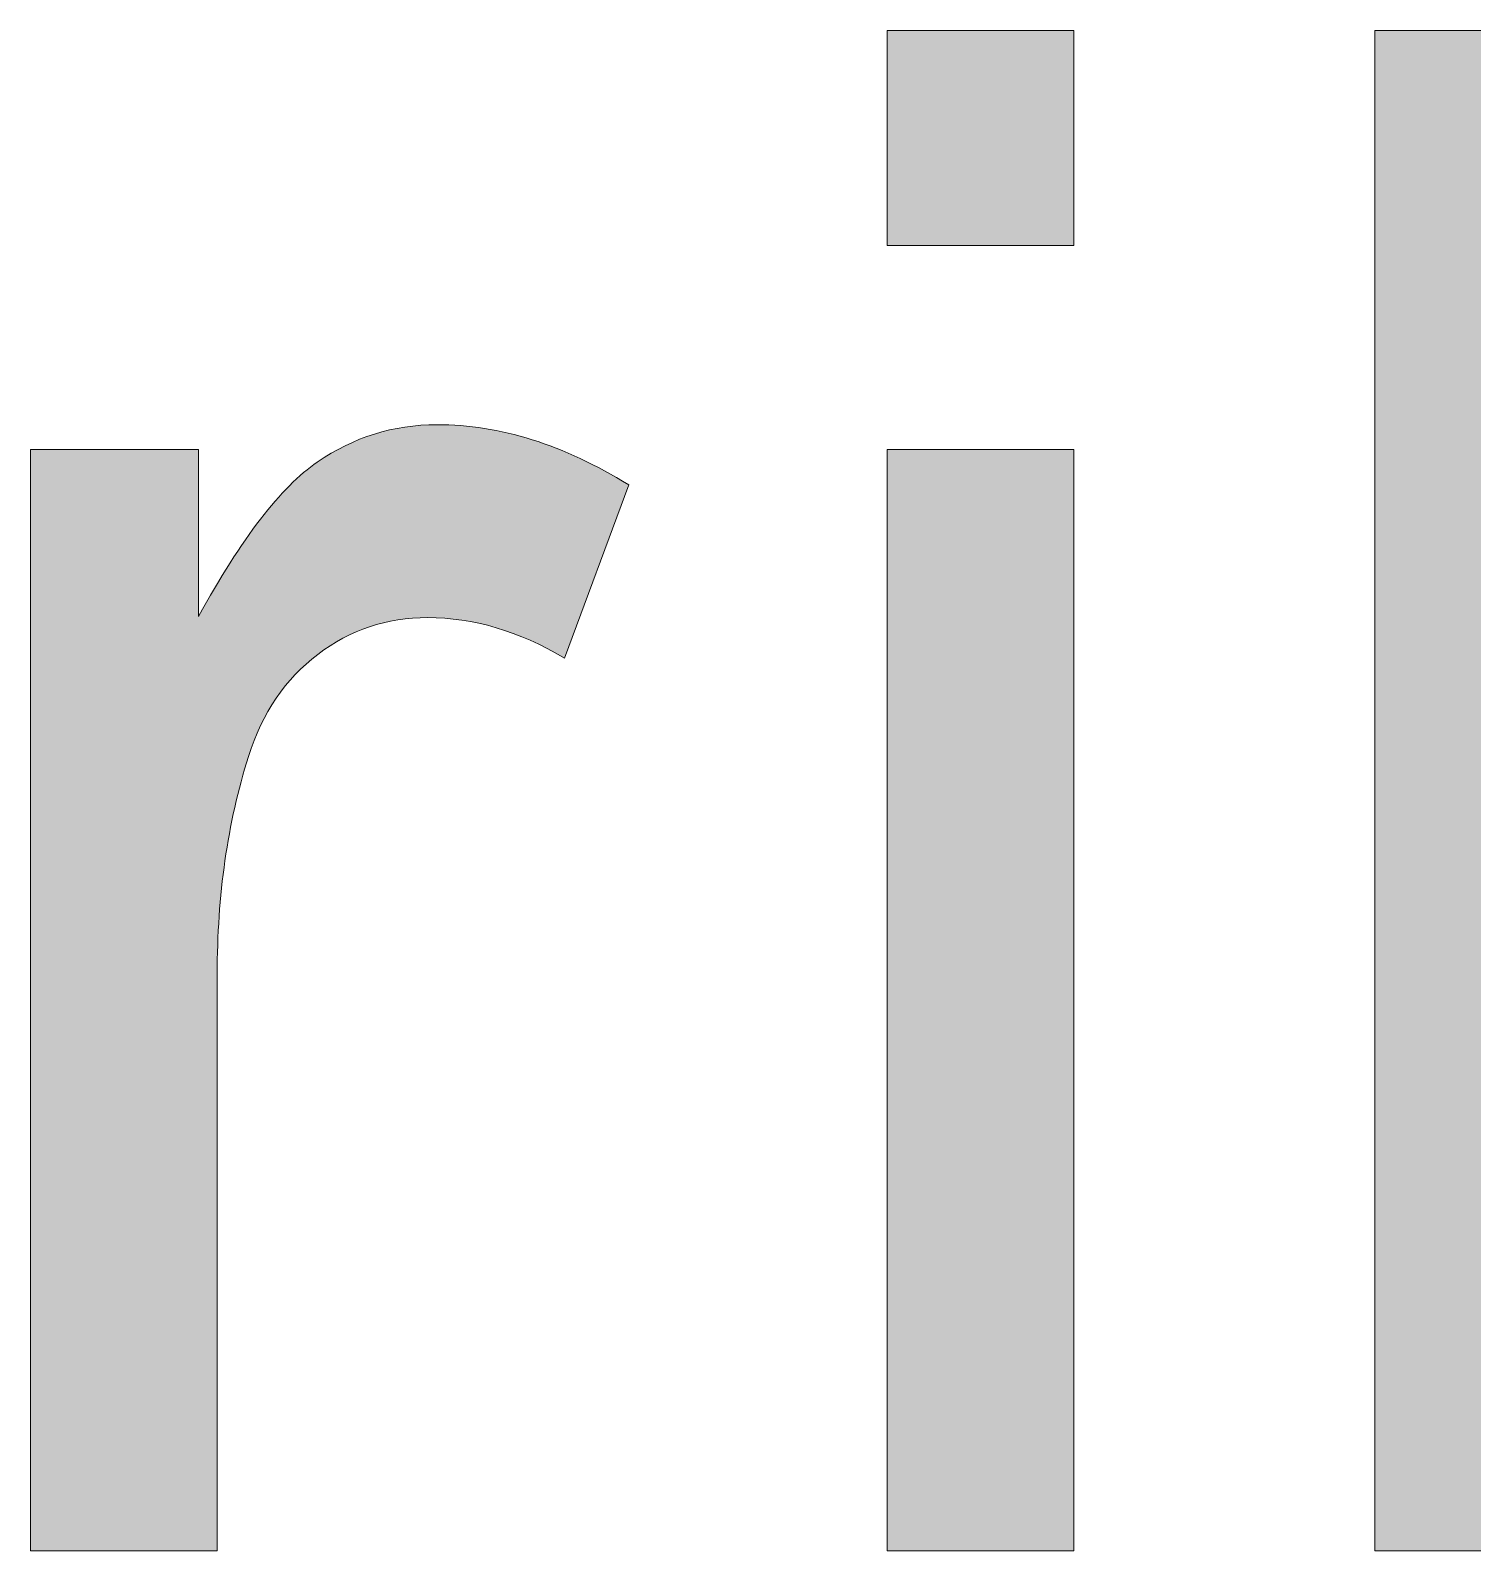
# Model space of a CAD drawing. Header units: millimetres. Extents: x 144517 to 159919, y -31393 to -20504.
# Drawn here: x 158538.1 to 158797, y -30095.2 to -29819.7 of the extents above; entities that cross this region are included whole.
import ezdxf

# ---------------------------------------------------------------- set-up
doc = ezdxf.new("R2010")
doc.units = ezdxf.units.MM
doc.header["$MEASUREMENT"] = 0
doc.layers.add('A - SHEET', color=7, linetype='Continuous', lineweight=9)
doc.layers.add('Layer 1', color=7, linetype='Continuous')

# ---------------------------------------------------------------- blocks, each defined once
blk = doc.blocks.new('agdsggad')
at = {"layer": 'Layer 1', "true_color": 0x404041}
h = blk.add_hatch(color=250, dxfattribs=at)
edge = h.paths.add_edge_path()
edge.add_spline(control_points=[(543.55, 433.7), (540.2, 433.7), (536.84, 433.7), (536.84, 433.7), (536.84, 433.7), (536.84, 440.58), (536.84, 447.45)], knot_values=[11.5, 11.5, 11.5, 11.5, 12, 12, 12, 12.5, 12.5, 12.5, 12.5], degree=3, periodic=0)
edge.add_spline(control_points=[(536.84, 447.45), (536.84, 454.33), (536.84, 461.2), (536.84, 461.2), (536.84, 461.2), (533.53, 459.2), (530.21, 457.2)], knot_values=[10.5, 10.5, 10.5, 10.5, 11, 11, 11, 11.5, 11.5, 11.5, 11.5], degree=3, periodic=0)
edge.add_spline(control_points=[(530.21, 457.2), (526.89, 455.2), (523.57, 453.2), (523.57, 453.2), (523.57, 453.2), (523.57, 448.32), (523.57, 443.45)], knot_values=[9.5, 9.5, 9.5, 9.5, 10, 10, 10, 10.5, 10.5, 10.5, 10.5], degree=3, periodic=0)
edge.add_spline(control_points=[(523.57, 443.45), (523.57, 438.57), (523.57, 433.7), (523.57, 433.7), (523.57, 433.7), (521.13, 433.7), (518.68, 433.7)], knot_values=[8.5, 8.5, 8.5, 8.5, 9, 9, 9, 9.5, 9.5, 9.5, 9.5], degree=3, periodic=0)
edge.add_spline(control_points=[(518.68, 433.7), (516.24, 433.7), (513.79, 433.7), (513.79, 433.7), (513.79, 433.7), (513.79, 431.11), (513.79, 428.51)], knot_values=[7.5, 7.5, 7.5, 7.5, 8, 8, 8, 8.5, 8.5, 8.5, 8.5], degree=3, periodic=0)
edge.add_spline(control_points=[(513.79, 428.51), (513.79, 425.92), (513.79, 423.32), (513.79, 423.32), (513.79, 423.32), (516.24, 423.32), (518.68, 423.32)], knot_values=[6.5, 6.5, 6.5, 6.5, 7, 7, 7, 7.5, 7.5, 7.5, 7.5], degree=3, periodic=0)
edge.add_spline(control_points=[(518.68, 423.32), (521.13, 423.32), (523.57, 423.32), (523.57, 423.32), (523.57, 423.32), (523.57, 412), (523.57, 400.68)], knot_values=[5.5, 5.5, 5.5, 5.5, 6, 6, 6, 6.5, 6.5, 6.5, 6.5], degree=3, periodic=0)
edge.add_spline(control_points=[(523.57, 400.68), (523.57, 389.36), (523.57, 378.03), (523.57, 378.03), (523.57, 370.03), (524.12, 364.78), (525.21, 362.28)], knot_values=[4, 4, 4, 4, 4.5, 4.5, 4.5, 5.5, 5.5, 5.5, 5.5], degree=3, periodic=0)
edge.add_spline(control_points=[(525.21, 362.28), (526.29, 359.79), (528.17, 357.77), (530.84, 356.24)], knot_values=[3, 3, 3, 3, 4, 4, 4, 4], degree=3, periodic=0)
edge.add_spline(control_points=[(530.84, 356.24), (533.51, 354.71), (537.26, 353.94), (542.11, 353.94)], knot_values=[2, 2, 2, 2, 3, 3, 3, 3], degree=3, periodic=0)
edge.add_spline(control_points=[(542.11, 353.94), (545.07, 353.94), (548.43, 354.34), (552.19, 355.13)], knot_values=[1, 1, 1, 1, 2, 2, 2, 2], degree=3, periodic=0)
edge.add_spline(control_points=[(552.19, 355.13), (552.19, 355.13), (550.26, 366.92), (550.26, 366.92)], knot_values=[0, 0, 0, 0, 1, 1, 1, 1], degree=3, periodic=0)
edge.add_spline(control_points=[(550.26, 366.92), (547.84, 366.57), (545.89, 366.4), (544.4, 366.4)], knot_values=[19, 19, 19, 19, 20, 20, 20, 20], degree=3, periodic=0)
edge.add_spline(control_points=[(544.4, 366.4), (542.43, 366.4), (540.91, 366.72), (539.85, 367.36)], knot_values=[18, 18, 18, 18, 19, 19, 19, 19], degree=3, periodic=0)
edge.add_spline(control_points=[(539.85, 367.36), (538.78, 368), (538.02, 368.87), (537.55, 369.95)], knot_values=[17, 17, 17, 17, 18, 18, 18, 18], degree=3, periodic=0)
edge.add_spline(control_points=[(537.55, 369.95), (537.08, 371.04), (536.84, 373.49), (536.84, 377.29)], knot_values=[16, 16, 16, 16, 17, 17, 17, 17], degree=3, periodic=0)
edge.add_spline(control_points=[(536.84, 377.29), (536.84, 377.29), (536.84, 423.32), (536.84, 423.32), (536.84, 423.32), (540.2, 423.32), (543.55, 423.32)], knot_values=[14.5, 14.5, 14.5, 14.5, 15.5, 15.5, 15.5, 16, 16, 16, 16], degree=3, periodic=0)
edge.add_spline(control_points=[(543.55, 423.32), (546.91, 423.32), (550.26, 423.32), (550.26, 423.32), (550.26, 423.32), (550.26, 425.92), (550.26, 428.51)], knot_values=[13.5, 13.5, 13.5, 13.5, 14, 14, 14, 14.5, 14.5, 14.5, 14.5], degree=3, periodic=0)
edge.add_spline(control_points=[(550.26, 428.51), (550.26, 431.11), (550.26, 433.7), (550.26, 433.7), (550.26, 433.7), (546.91, 433.7), (543.55, 433.7)], knot_values=[12.5, 12.5, 12.5, 12.5, 13, 13, 13, 13.5, 13.5, 13.5, 13.5], degree=3, periodic=0)
h.paths.add_polyline_path([(499.3, 433.7), (485.96, 433.7), (485.96, 354.98), (499.3, 354.98)])
h.paths.add_polyline_path([(499.3, 448.3), (499.3, 463.65), (485.96, 463.65), (485.96, 448.3)])
h.paths.add_polyline_path([(450.34, 354.98), (463.69, 354.98), (463.69, 463.65), (450.34, 463.65)])
h.paths.add_polyline_path([(428.82, 448.3), (428.82, 463.65), (415.47, 463.65), (415.47, 448.3)])
h = blk.add_hatch(color=250, dxfattribs=at)
edge = h.paths.add_edge_path()
edge.add_spline(control_points=[(367.56, 389.75), (367.56, 393.62), (367.56, 396.19), (367.56, 396.19), (367.56, 401.83), (368.3, 407.02), (369.79, 411.76)], knot_values=[10, 10, 10, 10, 10.250015, 10.250015, 10.250015, 11.250015, 11.250015, 11.250015, 11.250015], degree=3, periodic=0)
edge.add_spline(control_points=[(369.79, 411.76), (370.78, 414.87), (372.43, 417.31), (374.75, 419.06)], knot_values=[9, 9, 9, 9, 10, 10, 10, 10], degree=3, periodic=0)
edge.add_spline(control_points=[(374.75, 419.06), (377.08, 420.82), (379.69, 421.69), (382.61, 421.69)], knot_values=[8, 8, 8, 8, 9, 9, 9, 9], degree=3, periodic=0)
edge.add_spline(control_points=[(382.61, 421.69), (385.87, 421.69), (389.13, 420.73), (392.39, 418.8)], knot_values=[7, 7, 7, 7, 8, 8, 8, 8], degree=3, periodic=0)
edge.add_spline(control_points=[(392.39, 418.8), (392.39, 418.8), (396.99, 431.18), (396.99, 431.18), (392.35, 434.05), (387.77, 435.48), (383.28, 435.48)], knot_values=[5, 5, 5, 5, 6, 6, 6, 7, 7, 7, 7], degree=3, periodic=0)
edge.add_spline(control_points=[(383.28, 435.48), (380.16, 435.48), (377.31, 434.59), (374.72, 432.81)], knot_values=[4, 4, 4, 4, 5, 5, 5, 5], degree=3, periodic=0)
edge.add_spline(control_points=[(374.72, 432.81), (372.12, 431.03), (369.29, 427.35), (366.23, 421.77)], knot_values=[3, 3, 3, 3, 4, 4, 4, 4], degree=3, periodic=0)
edge.add_spline(control_points=[(366.23, 421.77), (366.23, 421.77), (366.23, 433.7), (366.23, 433.7), (366.23, 433.7), (363.23, 433.7), (360.23, 433.7)], knot_values=[1.5, 1.5, 1.5, 1.5, 2.5, 2.5, 2.5, 3, 3, 3, 3], degree=3, periodic=0)
edge.add_spline(control_points=[(360.23, 433.7), (357.22, 433.7), (354.22, 433.7), (354.22, 433.7), (354.22, 433.7), (354.22, 414.02), (354.22, 394.34)], knot_values=[0.5, 0.5, 0.5, 0.5, 1, 1, 1, 1.5, 1.5, 1.5, 1.5], degree=3, periodic=0)
edge.add_spline(control_points=[(354.22, 394.34), (354.22, 374.66), (354.22, 354.98), (354.22, 354.98), (354.22, 354.98), (357.56, 354.98), (360.89, 354.98)], knot_values=[12.49999, 12.49999, 12.49999, 12.49999, 12.99999, 12.99999, 12.99999, 13.5, 13.5, 13.5, 13.5], degree=3, periodic=0)
edge.add_spline(control_points=[(360.89, 354.98), (364.23, 354.98), (367.56, 354.98), (367.56, 354.98), (367.56, 354.98), (367.56, 354.98), (367.56, 354.98)], knot_values=[11.999878, 11.999878, 11.999878, 11.999878, 12.499868, 12.499868, 12.499868, 12.49999, 12.49999, 12.49999, 12.49999], degree=3, periodic=0)
edge.add_spline(control_points=[(367.56, 355.45), (367.56, 355.6), (367.56, 355.78), (367.56, 356)], knot_values=[11.906252, 11.906252, 11.906252, 11.906252, 11.937501, 11.937501, 11.937501, 11.937501], degree=3, periodic=0)
edge.add_spline(control_points=[(367.56, 356.75), (367.56, 357.32), (367.56, 358), (367.56, 358.79)], knot_values=[11.812504, 11.812504, 11.812504, 11.812504, 11.875003, 11.875003, 11.875003, 11.875003], degree=3, periodic=0)
edge.add_spline(control_points=[(367.56, 358.79), (367.56, 359.57), (367.56, 360.46), (367.56, 361.42)], knot_values=[11.750005, 11.750005, 11.750005, 11.750005, 11.812504, 11.812504, 11.812504, 11.812504], degree=3, periodic=0)
edge.add_spline(control_points=[(367.56, 361.42), (367.56, 363.35), (367.56, 365.61), (367.56, 368.02)], knot_values=[11.625007, 11.625007, 11.625007, 11.625007, 11.750005, 11.750005, 11.750005, 11.750005], degree=3, periodic=0)
edge.add_spline(control_points=[(367.56, 368.02), (367.56, 375.27), (367.56, 383.96), (367.56, 389.75)], knot_values=[11.250015, 11.250015, 11.250015, 11.250015, 11.625008, 11.625008, 11.625008, 11.625008], degree=3, periodic=0)
blk.add_hatch(color=250, dxfattribs=at).paths.add_polyline_path([(428.82, 433.7), (415.47, 433.7), (415.47, 354.98), (428.82, 354.98)])
at = {"layer": 'Layer 1', "lineweight": 0}
for points in [[(415.47, 463.65), (428.82, 463.65), (428.82, 448.3), (415.47, 448.3), (415.47, 463.65)], [(450.34, 463.65), (463.69, 463.65), (463.69, 354.98), (450.34, 354.98), (450.34, 463.65)], [(415.47, 354.98), (415.47, 354.98), (415.47, 433.7), (428.82, 433.7), (428.82, 354.98), (415.47, 354.98)]]:
    blk.add_lwpolyline(points, dxfattribs=at)
blk.add_open_spline([(354.22, 354.98), (354.22, 354.98), (354.22, 433.7), (354.22, 433.7), (354.22, 433.7), (366.23, 433.7), (366.23, 433.7), (366.23, 433.7), (366.23, 421.77), (366.23, 421.77), (369.29, 427.35), (372.12, 431.03), (374.72, 432.81), (377.31, 434.59), (380.16, 435.48), (383.28, 435.48), (387.77, 435.48), (392.35, 434.05), (396.99, 431.18), (396.99, 431.18), (392.39, 418.8), (392.39, 418.8), (389.13, 420.73), (385.87, 421.69), (382.61, 421.69), (379.69, 421.69), (377.08, 420.82), (374.75, 419.06), (372.43, 417.31), (370.78, 414.87), (369.79, 411.76), (368.3, 407.02), (367.56, 401.83), (367.56, 396.19), (367.56, 396.19), (367.56, 354.98), (367.56, 354.98), (367.56, 354.98), (354.22, 354.98), (354.22, 354.98)], degree=3, knots=[0, 0, 0, 0, 1, 1, 1, 2, 2, 2, 3, 3, 3, 4, 4, 4, 5, 5, 5, 6, 6, 6, 7, 7, 7, 8, 8, 8, 9, 9, 9, 10, 10, 10, 11, 11, 11, 12, 12, 12, 13, 13, 13, 13], dxfattribs=at)
blk = doc.blocks.new('EWRSDG')
at = {"xscale": 3.437246875556696, "yscale": 3.437246875556696, "zscale": 3.437246875556696}
blk.add_blockref('agdsggad', (-192566.76, -259573.4), dxfattribs=at)

msp = doc.modelspace()

# ---------------------------------------------------------------- block references
at = {"layer": 'A - SHEET', "xscale": 0.7307667054224303, "yscale": 0.7307667054224303, "zscale": 0.7307667054224303}
msp.add_blockref('EWRSDG', (298369.7, 158703.32, 0), dxfattribs=at)

doc.saveas('drawing.dxf')
